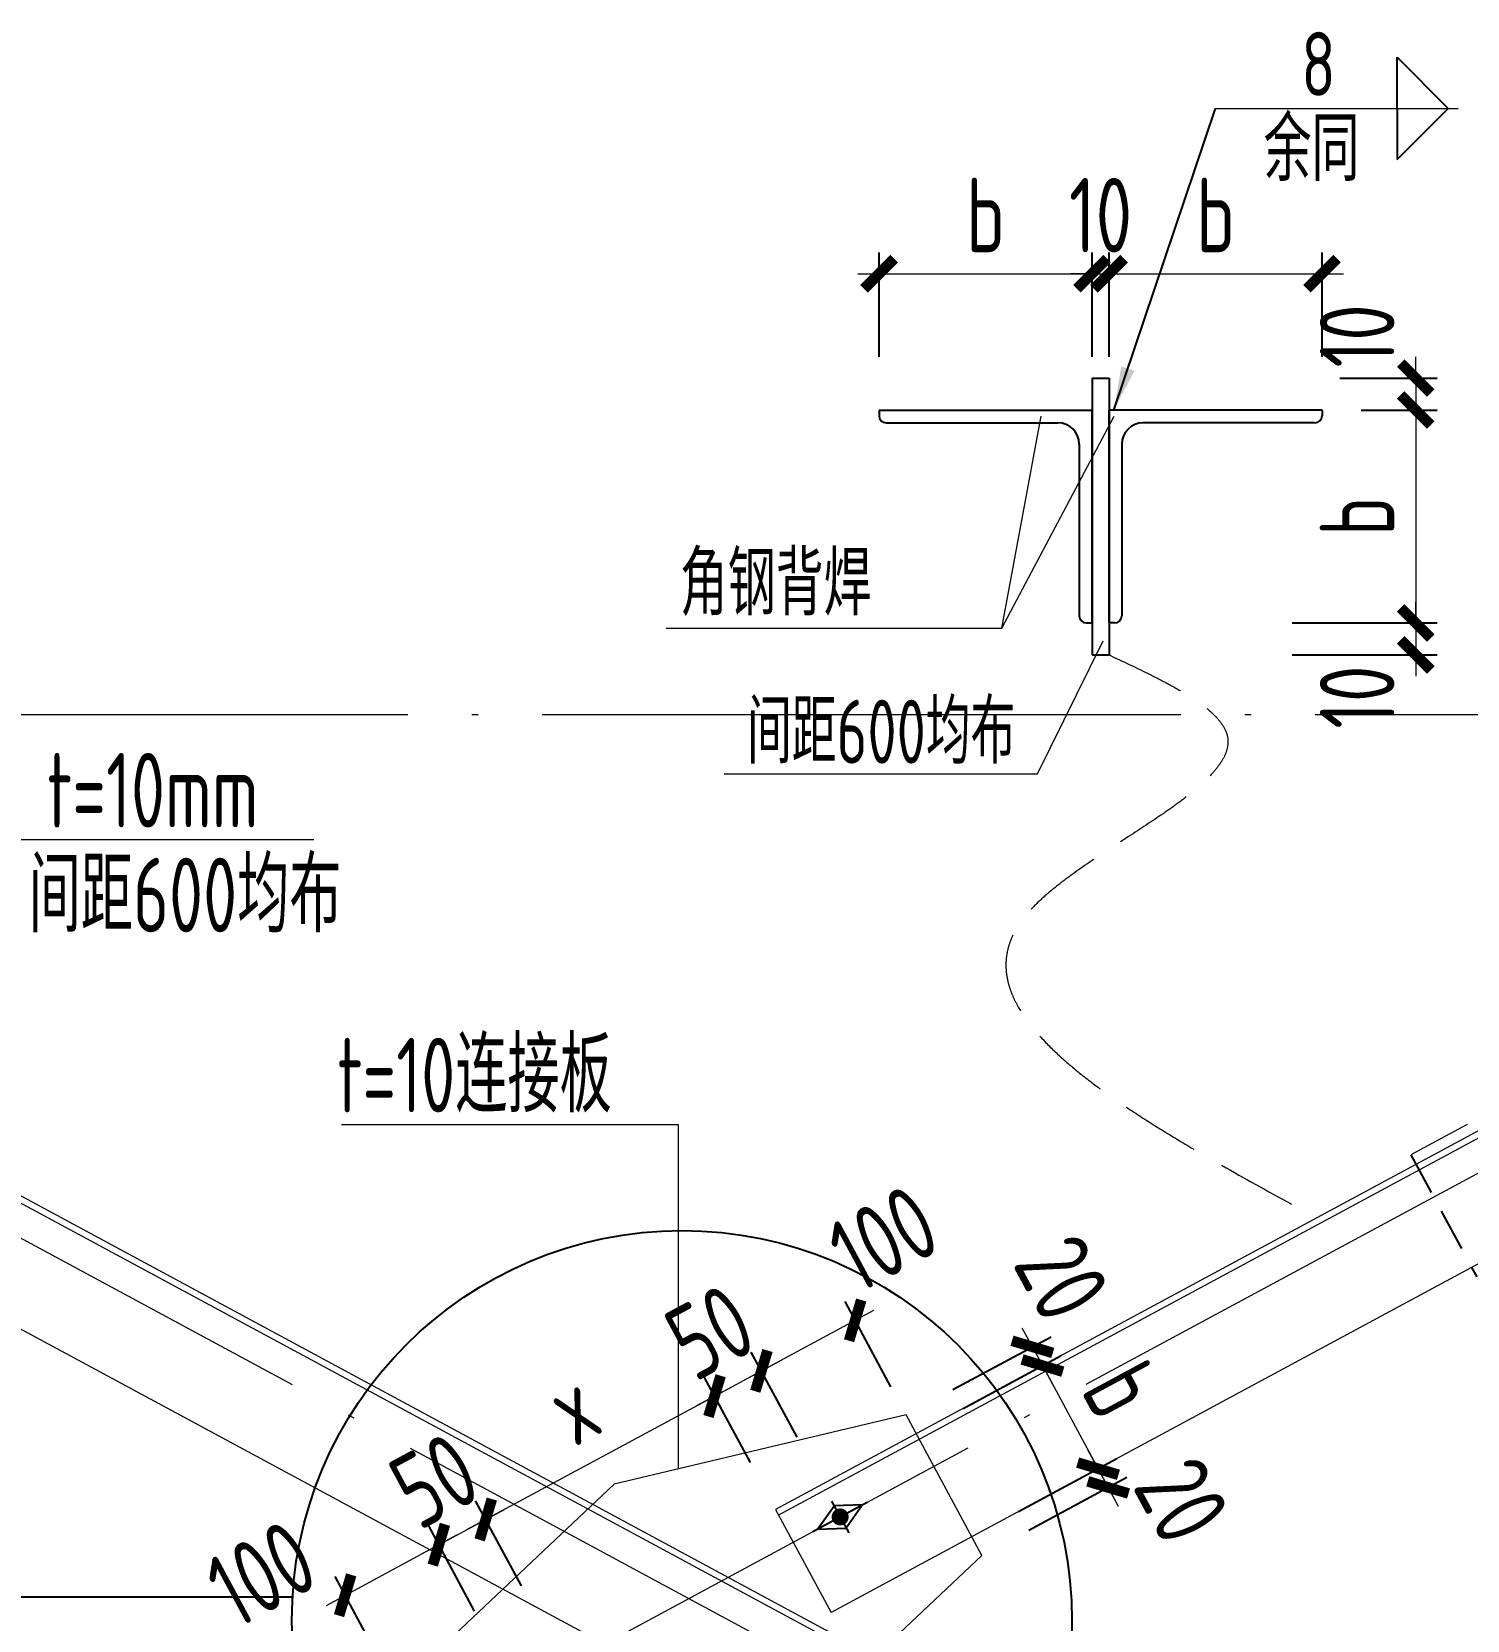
# Model space of a CAD drawing. Extents: x -2746917 to -971774, y -3334247 to -3250358.
# Drawn here: x -1624133 to -1617392, y -3306463 to -3299005 of the extents above; entities that cross this region are included whole.
import ezdxf

# ---------------------------------------------------------------- set-up
doc = ezdxf.new("R2010")
doc.units = 0
doc.header["$LTSCALE"] = 1000
doc.header["$MEASUREMENT"] = 0
doc.header["$PDMODE"] = 35
for name, pattern in [('DASH', [0.35, 0.25, -0.1]), ('DASHED', [0.75, 0.5, -0.25]), ('DOTE', [2.42, 2, -0.2, 0.02, -0.2])]:
    doc.linetypes.add(name, pattern=pattern)
doc.layers.get('0').update_dxf_attribs({"linetype": 'CONTINUOUS'})
doc.layers.get('Defpoints').update_dxf_attribs({"linetype": 'CONTINUOUS'})
for name, color, linetype in [('AXIS', 253, 'DOTE'), ('BOLT', 7, 'CONTINUOUS'), ('COLU', 7, 'CONTINUOUS'), ('DIM', 3, 'CONTINUOUS'), ('NUM', 7, 'CONTINUOUS'), ('Prof', 2, 'CONTINUOUS'), ('Profx', 2, 'DASHED'), ('TEXT', 7, 'CONTINUOUS'), ('THIN', 7, 'CONTINUOUS'), ('WELD', 7, 'CONTINUOUS')]:
    doc.layers.add(name, color=color, linetype=linetype)
doc.styles.add('TSSD_Dimension', font='tssdeng.shx', dxfattribs={"width": 0.75, "bigfont": 'Hztxt.shx'})
doc.styles.add('TSSD_Label', font='tssdeng.shx', dxfattribs={"width": 0.75, "bigfont": 'hztxt.shx'})
doc.styles.add('TSSD_Rein', font='Tssdeng.shx', dxfattribs={"width": 0.75, "bigfont": 'hztxt.shx'})
doc.dimstyles.new('TSSD_10_100', dxfattribs={"dimtxt": 350, "dimasz": 100, "dimexe": 100, "dimexo": 250, "dimgap": 100, "dimtad": 1, "dimdec": 0, "dimlfac": 0.1, "dimzin": 0, "dimdsep": 46, "dimtxsty": 'TSSD_Dimension', "dimblk": 'ARCHTICK', "dimcen": 0, "dimdle": 100, "dimclrt": 7, "dimadec": 0, "dimazin": 0, "dimtfac": 1, "dimtdec": 0, "dimtix": 1, "dimtmove": 2, "dimatfit": 3, "dimldrblk": 'ARCHTICK', "dimfxl": 1, "dimtolj": 1, "dimtzin": 0, "dimlwd": 5, "dimarcsym": 0})
doc.dimstyles.new('TSSD_20_100', dxfattribs={"dimtxt": 350, "dimasz": 100, "dimexe": 100, "dimexo": 250, "dimgap": 100, "dimtad": 1, "dimdec": 0, "dimlfac": 0.2, "dimzin": 0, "dimdsep": 46, "dimtxsty": 'TSSD_Dimension', "dimblk": 'ARCHTICK', "dimcen": 0, "dimdle": 100, "dimclrt": 7, "dimadec": 0, "dimazin": 0, "dimtfac": 1, "dimtdec": 0, "dimtix": 1, "dimtmove": 2, "dimatfit": 3, "dimfxl": 1, "dimtolj": 1, "dimtzin": 0, "dimlwd": 5, "dimarcsym": 0})
doc.dimstyles.new('TSSD_LEADER_STYLE_200.0', dxfattribs={"dimtxt": 700, "dimasz": 200, "dimexe": 200, "dimexo": 500, "dimgap": 0.09, "dimtad": 0, "dimtih": 1, "dimtoh": 1, "dimdec": 4, "dimzin": 0, "dimdsep": 46, "dimtxsty": 'Standard', "dimcen": 0.09, "dimdle": 200, "dimclrt": 7, "dimadec": 0, "dimazin": 0, "dimtfac": 1, "dimtdec": 4, "dimtofl": 0, "dimtmove": 0, "dimatfit": 3, "dimfxl": 1, "dimtolj": 1, "dimtzin": 0, "dimarcsym": 0})

# ---------------------------------------------------------------- blocks, each defined once
blk = doc.blocks.new('A$C7C2454F9')
at = {"layer": 'BOLT'}
for p, q in [((217.3, 40.7), (7.8, -159.7)), ((53.8, 1.9), (171.3, -120.9)), ((199.3, 23.4), (71.1, -16.1)), ((199.3, 23.4), (154, -102.9)), ((25.8, -142.4), (71.1, -16.1)), ((25.8, -142.4), (154, -102.9))]:
    blk.add_line(p, q, dxfattribs=at)
at = {"layer": 'BOLT', "const_width": 40}
blk.add_lwpolyline([(127, -45.7, 1), (98.1, -73.3, 1), (127, -45.7)], format="xyb", dxfattribs=at)
blk = doc.blocks.new('_ArchTick')
at = {"color": 0, "const_width": 0.5}
blk.add_lwpolyline([(-0.707, -0.707), (0.707, 0.707)], dxfattribs=at)
blk = doc.blocks.new('*D3068')
at = {"layer": 'Defpoints', "color": 0, "ltscale": 1.5}
for p in [(-1622221.1, -3306108.5), (-1621934.5, -3306640.4), (-1622374.6, -3306877.6)]:
    blk.add_point(p, dxfattribs=at)
at = {"layer": 'DIM', "color": 0, "lineweight": -2, "ltscale": 1.5}
for p, q in [((-1622053.1, -3306420.3), (-1622268.6, -3306020.5)), ((-1622493.2, -3306657.5), (-1622708.7, -3306257.7))]:
    blk.add_line(p, q, dxfattribs=at)
at = {"layer": 'DIM', "color": 0, "lineweight": 5, "ltscale": 1.5}
blk.add_line((-1622749.3, -3306393.2), (-1622133.1, -3306061.1), dxfattribs=at)
at = {"layer": 'DIM', "color": 0, "lineweight": 5, "ltscale": 1.5, "xscale": 100, "yscale": 100, "zscale": 100}
for p, rotation in [((-1622221.1, -3306108.5), 28.3229376385474), ((-1622661.3, -3306345.7), 208.3229376385474)]:
    blk.add_blockref('_ArchTick', p, dxfattribs=dict(at, rotation=rotation))
at = {"layer": 'DIM', "color": 7, "lineweight": 5, "ltscale": 1.5, "insert": (-1623055, -3306245.5), "char_height": 350, "attachment_point": 5, "rotation": 28.32294, "style": 'TSSD_Dimension'}
blk.add_mtext('\\A1;100', dxfattribs=at)
blk = doc.blocks.new('*D3069')
at = {"layer": 'Defpoints', "color": 0, "ltscale": 1.5}
for p in [(-1622001, -3305989.9), (-1621714.4, -3306521.7), (-1621934.5, -3306640.4)]:
    blk.add_point(p, dxfattribs=at)
at = {"layer": 'DIM', "color": 0, "lineweight": -2, "ltscale": 1.5}
for p, q in [((-1621833, -3306301.7), (-1622048.5, -3305901.9)), ((-1622053.1, -3306420.3), (-1622268.6, -3306020.5))]:
    blk.add_line(p, q, dxfattribs=at)
at = {"layer": 'DIM', "color": 0, "lineweight": 5, "ltscale": 1.5}
for p, q in [((-1622001, -3305989.9), (-1621913, -3305942.5)), ((-1622221.1, -3306108.5), (-1622001, -3305989.9)), ((-1622221.1, -3306108.5), (-1622309.1, -3306155.9))]:
    blk.add_line(p, q, dxfattribs=at)
at = {"layer": 'DIM', "color": 0, "lineweight": 5, "ltscale": 1.5, "xscale": 100, "yscale": 100, "zscale": 100}
for p, rotation in [((-1622001, -3305989.9), 208.322937635623), ((-1622221.1, -3306108.5), 28.32293763562307)]:
    blk.add_blockref('_ArchTick', p, dxfattribs=dict(at, rotation=rotation))
at = {"layer": 'DIM', "color": 7, "lineweight": 5, "ltscale": 1.5, "insert": (-1622241.6, -3305807.1), "char_height": 350, "attachment_point": 5, "rotation": 28.32294, "style": 'TSSD_Dimension'}
blk.add_mtext('\\A1;50', dxfattribs=at)
blk = doc.blocks.new('*D3070')
at = {"layer": 'Defpoints', "color": 0, "ltscale": 1.5}
for p in [(-1620926.7, -3305410.8), (-1620640, -3305942.7), (-1621714.4, -3306521.7)]:
    blk.add_point(p, dxfattribs=at)
at = {"layer": 'DIM', "color": 0, "lineweight": 5, "ltscale": 1.5}
blk.add_line((-1622089.1, -3306037.3), (-1620838.6, -3305363.4), dxfattribs=at)
at = {"layer": 'DIM', "color": 0, "lineweight": -2, "ltscale": 1.5}
for p, q in [((-1620758.6, -3305722.6), (-1620974.1, -3305322.8)), ((-1621833, -3306301.7), (-1622048.5, -3305901.9))]:
    blk.add_line(p, q, dxfattribs=at)
at = {"layer": 'DIM', "color": 0, "lineweight": 5, "ltscale": 1.5, "xscale": 100, "yscale": 100, "zscale": 100}
for p, rotation in [((-1620926.7, -3305410.8), 28.32293763562307), ((-1622001, -3305989.9), 208.322937635623)]:
    blk.add_blockref('_ArchTick', p, dxfattribs=dict(at, rotation=rotation))
at = {"layer": 'DIM', "color": 7, "lineweight": 5, "ltscale": 1.5, "insert": (-1621594.3, -3305458.3), "char_height": 350, "attachment_point": 5, "rotation": 28.32294, "style": 'TSSD_Dimension'}
blk.add_mtext('\\A1;x', dxfattribs=at)
blk = doc.blocks.new('*D3071')
at = {"layer": 'Defpoints', "color": 0, "ltscale": 1.5}
for p in [(-1620706.6, -3305292.2), (-1620420, -3305824.1), (-1620640, -3305942.7)]:
    blk.add_point(p, dxfattribs=at)
at = {"layer": 'DIM', "color": 0, "lineweight": -2, "ltscale": 1.5}
for p, q in [((-1620538.6, -3305604), (-1620754, -3305204.2)), ((-1620758.6, -3305722.6), (-1620974.1, -3305322.8))]:
    blk.add_line(p, q, dxfattribs=at)
at = {"layer": 'DIM', "color": 0, "lineweight": 5, "ltscale": 1.5}
for p, q in [((-1620926.7, -3305410.8), (-1620706.6, -3305292.2)), ((-1620706.6, -3305292.2), (-1620618.6, -3305244.8)), ((-1620926.7, -3305410.8), (-1621014.7, -3305458.3))]:
    blk.add_line(p, q, dxfattribs=at)
at = {"layer": 'DIM', "color": 0, "lineweight": 5, "ltscale": 1.5, "xscale": 100, "yscale": 100, "zscale": 100}
for p, rotation in [((-1620706.6, -3305292.2), 208.322937635623), ((-1620926.7, -3305410.8), 28.32293763562307)]:
    blk.add_blockref('_ArchTick', p, dxfattribs=dict(at, rotation=rotation))
at = {"layer": 'DIM', "color": 7, "lineweight": 5, "ltscale": 1.5, "insert": (-1620947.1, -3305109.5), "char_height": 350, "attachment_point": 5, "rotation": 28.32294, "style": 'TSSD_Dimension'}
blk.add_mtext('\\A1;50', dxfattribs=at)
blk = doc.blocks.new('*D3072')
at = {"layer": 'Defpoints', "color": 0, "ltscale": 1.5}
for p in [(-1620266.5, -3305055), (-1619979.8, -3305586.9), (-1620420, -3305824.1)]:
    blk.add_point(p, dxfattribs=at)
at = {"layer": 'DIM', "color": 0, "lineweight": 5, "ltscale": 1.5}
blk.add_line((-1620794.6, -3305339.7), (-1620178.4, -3305007.6), dxfattribs=at)
at = {"layer": 'DIM', "color": 0, "lineweight": -2, "ltscale": 1.5}
for p, q in [((-1620098.4, -3305366.8), (-1620313.9, -3304967)), ((-1620538.6, -3305604), (-1620754, -3305204.2))]:
    blk.add_line(p, q, dxfattribs=at)
at = {"layer": 'DIM', "color": 0, "lineweight": 5, "ltscale": 1.5, "xscale": 100, "yscale": 100, "zscale": 100}
for p, rotation in [((-1620266.5, -3305055), 28.32293763562307), ((-1620706.6, -3305292.2), 208.322937635623)]:
    blk.add_blockref('_ArchTick', p, dxfattribs=dict(at, rotation=rotation))
at = {"layer": 'DIM', "color": 7, "lineweight": 5, "ltscale": 1.5, "insert": (-1620133.7, -3304671), "char_height": 350, "attachment_point": 5, "rotation": 28.32294, "style": 'TSSD_Dimension'}
blk.add_mtext('\\A1;100', dxfattribs=at)
blk = doc.blocks.new('*D3073')
at = {"layer": 'Defpoints', "color": 0, "ltscale": 1.5}
for p in [(-1619386.9, -3305267.3), (-1620027.3, -3305498.8), (-1619979.8, -3305586.9)]:
    blk.add_point(p, dxfattribs=at)
at = {"layer": 'DIM', "color": 0, "lineweight": -2, "ltscale": 1.5}
for p, q in [((-1619807.2, -3305380.2), (-1619346.3, -3305131.8)), ((-1619759.7, -3305468.3), (-1619298.8, -3305219.9))]:
    blk.add_line(p, q, dxfattribs=at)
at = {"layer": 'DIM', "color": 0, "lineweight": 5, "ltscale": 1.5}
for p, q in [((-1619434.3, -3305179.3), (-1619481.8, -3305091.2)), ((-1619434.3, -3305179.3), (-1619386.9, -3305267.3)), ((-1619386.9, -3305267.3), (-1619339.4, -3305355.3))]:
    blk.add_line(p, q, dxfattribs=at)
at = {"layer": 'DIM', "color": 0, "lineweight": 5, "ltscale": 1.5, "xscale": 100, "yscale": 100, "zscale": 100}
for p, rotation in [((-1619434.3, -3305179.3), 298.322937638262), ((-1619386.9, -3305267.3), 118.3229376382619)]:
    blk.add_blockref('_ArchTick', p, dxfattribs=dict(at, rotation=rotation))
at = {"layer": 'DIM', "color": 7, "lineweight": 5, "ltscale": 1.5, "insert": (-1619295.8, -3304856.6), "char_height": 350, "attachment_point": 5, "rotation": 298.32294, "style": 'TSSD_Dimension'}
blk.add_mtext('\\A1;20', dxfattribs=at)
blk = doc.blocks.new('*D3074')
at = {"layer": 'Defpoints', "color": 0, "ltscale": 1.5}
for p in [(-1619979.8, -3305586.9), (-1619125.9, -3305751.5), (-1619718.9, -3306071)]:
    blk.add_point(p, dxfattribs=at)
at = {"layer": 'DIM', "color": 0, "lineweight": -2, "ltscale": 1.5}
for p, q in [((-1619759.7, -3305468.3), (-1619298.8, -3305219.9)), ((-1619498.8, -3305952.4), (-1619037.9, -3305704))]:
    blk.add_line(p, q, dxfattribs=at)
at = {"layer": 'DIM', "color": 0, "lineweight": 5, "ltscale": 1.5}
blk.add_line((-1619434.3, -3305179.3), (-1619078.5, -3305839.5), dxfattribs=at)
at = {"layer": 'DIM', "color": 0, "lineweight": 5, "ltscale": 1.5, "xscale": 100, "yscale": 100, "zscale": 100}
for p, rotation in [((-1619386.9, -3305267.3), 118.3229376539187), ((-1619125.9, -3305751.5), 298.3229376539187)]:
    blk.add_blockref('_ArchTick', p, dxfattribs=dict(at, rotation=rotation))
at = {"layer": 'DIM', "color": 7, "lineweight": 5, "ltscale": 1.5, "insert": (-1619014.3, -3305378.9), "char_height": 350, "attachment_point": 5, "rotation": 298.32294, "style": 'TSSD_Dimension'}
blk.add_mtext('\\A1;b', dxfattribs=at)
blk = doc.blocks.new('*D3075')
at = {"layer": 'Defpoints', "color": 0, "ltscale": 1.5}
for p in [(-1619078.5, -3305839.5), (-1619718.9, -3306071), (-1619671.4, -3306159.1)]:
    blk.add_point(p, dxfattribs=at)
at = {"layer": 'DIM', "color": 0, "lineweight": 5, "ltscale": 1.5}
for p, q in [((-1619125.9, -3305751.5), (-1619173.4, -3305663.4)), ((-1619125.9, -3305751.5), (-1619078.5, -3305839.5)), ((-1619078.5, -3305839.5), (-1619031, -3305927.5))]:
    blk.add_line(p, q, dxfattribs=at)
at = {"layer": 'DIM', "color": 0, "lineweight": -2, "ltscale": 1.5}
for p, q in [((-1619498.8, -3305952.4), (-1619037.9, -3305704)), ((-1619451.3, -3306040.4), (-1618990.5, -3305792))]:
    blk.add_line(p, q, dxfattribs=at)
at = {"layer": 'DIM', "color": 0, "lineweight": 5, "ltscale": 1.5, "xscale": 100, "yscale": 100, "zscale": 100}
for p, rotation in [((-1619125.9, -3305751.5), 298.3229376539187), ((-1619078.5, -3305839.5), 118.3229376539187)]:
    blk.add_blockref('_ArchTick', p, dxfattribs=dict(at, rotation=rotation))
at = {"layer": 'DIM', "color": 7, "lineweight": 5, "ltscale": 1.5, "insert": (-1618732.8, -3305901.2), "char_height": 350, "attachment_point": 5, "rotation": 298.32294, "style": 'TSSD_Dimension'}
blk.add_mtext('\\A1;20', dxfattribs=at)
blk = doc.blocks.new('*D3076')
at = {"layer": 'Defpoints', "color": 0}
for p in [(-1618240.2, -3300630.6), (-1618140.2, -3300780.6), (-1617634.2, -3300780.6)]:
    blk.add_point(p, dxfattribs=at)
at = {"layer": 'DIM', "color": 0, "lineweight": 5}
for p, q in [((-1617634.2, -3300630.6), (-1617634.2, -3300530.6)), ((-1617634.2, -3300630.6), (-1617634.2, -3300780.6)), ((-1617634.2, -3300780.6), (-1617634.2, -3300880.6))]:
    blk.add_line(p, q, dxfattribs=at)
at = {"layer": 'DIM', "color": 0, "lineweight": -2}
for p, q in [((-1617990.2, -3300630.6), (-1617534.2, -3300630.6)), ((-1617890.2, -3300780.6), (-1617534.2, -3300780.6))]:
    blk.add_line(p, q, dxfattribs=at)
at = {"layer": 'DIM', "color": 0, "lineweight": 5, "xscale": 100, "yscale": 100, "zscale": 100}
for p, rotation in [((-1617634.2, -3300630.6), 270), ((-1617634.2, -3300780.6), 90)]:
    blk.add_blockref('_ArchTick', p, dxfattribs=dict(at, rotation=rotation))
at = {"layer": 'DIM', "color": 7, "lineweight": 5, "insert": (-1617909.2, -3300432.5), "char_height": 350, "attachment_point": 5, "rotation": 90, "style": 'TSSD_Dimension'}
blk.add_mtext('\\A1;10', dxfattribs=at)
blk = doc.blocks.new('*D3077')
at = {"layer": 'Defpoints', "color": 0}
for p in [(-1618140.2, -3300780.6), (-1618465, -3301780.6), (-1617634.2, -3301780.6)]:
    blk.add_point(p, dxfattribs=at)
at = {"layer": 'DIM', "color": 0, "lineweight": 5}
blk.add_line((-1617634.2, -3300680.6), (-1617634.2, -3301880.6), dxfattribs=at)
at = {"layer": 'DIM', "color": 0, "lineweight": -2}
for p, q in [((-1617890.2, -3300780.6), (-1617534.2, -3300780.6)), ((-1618215, -3301780.6), (-1617534.2, -3301780.6))]:
    blk.add_line(p, q, dxfattribs=at)
at = {"layer": 'DIM', "color": 0, "lineweight": 5, "xscale": 100, "yscale": 100, "zscale": 100}
for p, rotation in [((-1617634.2, -3300780.6), 90), ((-1617634.2, -3301780.6), 270)]:
    blk.add_blockref('_ArchTick', p, dxfattribs=dict(at, rotation=rotation))
at = {"layer": 'DIM', "color": 7, "lineweight": 5, "insert": (-1617909.2, -3301280.6), "char_height": 350, "attachment_point": 5, "rotation": 90, "style": 'TSSD_Dimension'}
blk.add_mtext('\\A1;b', dxfattribs=at)
blk = doc.blocks.new('*D3078')
at = {"layer": 'Defpoints', "color": 0}
for p in [(-1618465, -3301780.6), (-1618465, -3301930.6), (-1617634.2, -3301930.6)]:
    blk.add_point(p, dxfattribs=at)
at = {"layer": 'DIM', "color": 0, "lineweight": 5}
for p, q in [((-1617634.2, -3301780.6), (-1617634.2, -3301680.6)), ((-1617634.2, -3301780.6), (-1617634.2, -3301930.6)), ((-1617634.2, -3301930.6), (-1617634.2, -3302030.6))]:
    blk.add_line(p, q, dxfattribs=at)
at = {"layer": 'DIM', "color": 0, "lineweight": -2}
for p, q in [((-1618215, -3301780.6), (-1617534.2, -3301780.6)), ((-1618215, -3301930.6), (-1617534.2, -3301930.6))]:
    blk.add_line(p, q, dxfattribs=at)
at = {"layer": 'DIM', "color": 0, "lineweight": 5, "xscale": 100, "yscale": 100, "zscale": 100}
for p, rotation in [((-1617634.2, -3301780.6), 270), ((-1617634.2, -3301930.6), 90)]:
    blk.add_blockref('_ArchTick', p, dxfattribs=dict(at, rotation=rotation))
at = {"layer": 'DIM', "color": 7, "lineweight": 5, "insert": (-1617909.2, -3302128.7), "char_height": 350, "attachment_point": 5, "rotation": 90, "style": 'TSSD_Dimension'}
blk.add_mtext('\\A1;10', dxfattribs=at)
blk = doc.blocks.new('*D3079')
at = {"layer": 'Defpoints', "color": 0}
for p in [(-1619154.1, -3300140.8), (-1620154.1, -3300780.6), (-1619154.1, -3300780.6)]:
    blk.add_point(p, dxfattribs=at)
at = {"layer": 'DIM', "color": 0, "lineweight": -2}
for p, q in [((-1620154.1, -3300530.6), (-1620154.1, -3300040.8)), ((-1619154.1, -3300530.6), (-1619154.1, -3300040.8))]:
    blk.add_line(p, q, dxfattribs=at)
at = {"layer": 'DIM', "color": 0, "lineweight": 5}
blk.add_line((-1620254.1, -3300140.8), (-1619054.1, -3300140.8), dxfattribs=at)
at = {"layer": 'DIM', "color": 0, "lineweight": 5, "xscale": 100, "yscale": 100, "zscale": 100, "rotation": 180}
blk.add_blockref('_ArchTick', (-1620154.1, -3300140.8), dxfattribs=at)
at = {"layer": 'DIM', "color": 0, "lineweight": 5, "xscale": 100, "yscale": 100, "zscale": 100}
blk.add_blockref('_ArchTick', (-1619154.1, -3300140.8), dxfattribs=at)
at = {"layer": 'DIM', "color": 7, "lineweight": 5, "insert": (-1619654.1, -3299865.8), "char_height": 350, "attachment_point": 5, "style": 'TSSD_Dimension'}
blk.add_mtext('\\A1;b', dxfattribs=at)
blk = doc.blocks.new('*D2968')
at = {"layer": 'Defpoints', "color": 0}
for p in [(-1619074.1, -3300140.8), (-1619154.1, -3300780.6), (-1619074.1, -3300780.6)]:
    blk.add_point(p, dxfattribs=at)
at = {"layer": 'DIM', "color": 0, "lineweight": -2}
for p, q in [((-1619154.1, -3300530.6), (-1619154.1, -3300040.8)), ((-1619074.1, -3300530.6), (-1619074.1, -3300040.8))]:
    blk.add_line(p, q, dxfattribs=at)
at = {"layer": 'DIM', "color": 0, "lineweight": 5}
for p, q in [((-1619154.1, -3300140.8), (-1619254.1, -3300140.8)), ((-1619154.1, -3300140.8), (-1619074.1, -3300140.8)), ((-1619074.1, -3300140.8), (-1618974.1, -3300140.8))]:
    blk.add_line(p, q, dxfattribs=at)
at = {"layer": 'DIM', "color": 0, "lineweight": 5, "xscale": 100, "yscale": 100, "zscale": 100}
blk.add_blockref('_ArchTick', (-1619154.1, -3300140.8), dxfattribs=at)
at = {"layer": 'DIM', "color": 0, "lineweight": 5, "xscale": 100, "yscale": 100, "zscale": 100, "rotation": 180}
blk.add_blockref('_ArchTick', (-1619074.1, -3300140.8), dxfattribs=at)
at = {"layer": 'DIM', "color": 7, "lineweight": 5, "insert": (-1619114.1, -3299865.8), "char_height": 350, "attachment_point": 5, "style": 'TSSD_Dimension'}
blk.add_mtext('\\A1;10', dxfattribs=at)
blk = doc.blocks.new('*D2969')
at = {"layer": 'Defpoints', "color": 0}
for p in [(-1618074.1, -3300140.8), (-1619074.1, -3300780.6), (-1618074.1, -3300780.6)]:
    blk.add_point(p, dxfattribs=at)
at = {"layer": 'DIM', "color": 0, "lineweight": -2}
for p, q in [((-1619074.1, -3300530.6), (-1619074.1, -3300040.8)), ((-1618074.1, -3300530.6), (-1618074.1, -3300040.8))]:
    blk.add_line(p, q, dxfattribs=at)
at = {"layer": 'DIM', "color": 0, "lineweight": 5}
blk.add_line((-1619174.1, -3300140.8), (-1617974.1, -3300140.8), dxfattribs=at)
at = {"layer": 'DIM', "color": 0, "lineweight": 5, "xscale": 100, "yscale": 100, "zscale": 100, "rotation": 180}
blk.add_blockref('_ArchTick', (-1619074.1, -3300140.8), dxfattribs=at)
at = {"layer": 'DIM', "color": 0, "lineweight": 5, "xscale": 100, "yscale": 100, "zscale": 100}
blk.add_blockref('_ArchTick', (-1618074.1, -3300140.8), dxfattribs=at)
at = {"layer": 'DIM', "color": 7, "lineweight": 5, "insert": (-1618574.1, -3299865.8), "char_height": 350, "attachment_point": 5, "style": 'TSSD_Dimension'}
blk.add_mtext('\\A1;b', dxfattribs=at)
blk = doc.blocks.new('_WELD004')
at = {"color": 0, "linetype": 'ByBlock'}
for p, q in [((0, 1), (1, 0)), ((0, 0), (0, 1))]:
    blk.add_line(p, q, dxfattribs=at)

msp = doc.modelspace()

# ---------------------------------------------------------------- linework, layer by layer
at = {"color": 4, "lineweight": 5, "ltscale": 1.5}
for p, q in [((-1628413.86, -3302225.4), (-1613498.02, -3310264.45)), ((-1628399.63, -3302198.99), (-1613483.78, -3310238.04)), ((-1613693.85, -3302198.99), (-1620640.02, -3305942.7)), ((-1613679.62, -3302225.4), (-1620625.79, -3305969.11)), ((-1628660.57, -3302683.15), (-1613744.73, -3310722.2)), ((-1613432.91, -3302683.15), (-1620379.08, -3306426.86)), ((-1617392.4, -3304135.56), (-1617656.49, -3304277.89)), ((-1620640.02, -3305942.7), (-1620379.08, -3306426.86))]:
    msp.add_line(p, q, dxfattribs=at)
msp.add_lwpolyline([(-1619671.42, -3306159.06), (-1620027.25, -3305498.84), (-1621397.58, -3305823.35), (-1622422.06, -3306789.55), (-1622066.23, -3307449.77), (-1620695.9, -3307125.26), (-1619671.42, -3306159.06)], dxfattribs=at)
at = {"layer": 'AXIS', "lineweight": 5, "ltscale": 1.5}
for p, q in [((-1628996.74, -3302210.71), (-1613096.74, -3302210.71)), ((-1613346.74, -3302210.71), (-1628746.74, -3310510.71)), ((-1628746.74, -3302210.71), (-1613346.74, -3310510.71))]:
    msp.add_line(p, q, dxfattribs=at)
at = {"layer": 'COLU', "lineweight": 5}
for p, q in [((-1619409.91, -3302489.32, 48), (-1619102.14, -3301864.96, 48)), ((-1622678.22, -3304134.75), (-1621098.01, -3304134.75)), ((-1621098.01, -3304134.75), (-1621098.01, -3305752.41))]:
    msp.add_line(p, q, dxfattribs=at)
at = {"layer": 'COLU', "linetype": 'DASH', "lineweight": 5, "ltscale": 1.5}
msp.add_spline([(-1619074.09, -3301930.58, 48), (-1618519.22, -3302309.86, 48), (-1619468.16, -3303156.83, 48), (-1618099.9, -3304573.67)], degree=3, dxfattribs=at)
at = {"layer": 'DIM', "color": 0, "ltscale": 1.5}
msp.add_circle((-1621080.06, -3306465.1), 1831.52, dxfattribs=at)
at = {"layer": 'Prof', "color": 4}
for p, q in [((-1619154.09, -3300630.58, 48), (-1619074.09, -3300630.58, 48)), ((-1619154.09, -3300630.58, 48), (-1619154.09, -3301930.58, 48)), ((-1619074.09, -3300630.58, 48), (-1619074.09, -3301930.58, 48)), ((-1619154.09, -3301930.58, 48), (-1619074.09, -3301930.58, 48))]:
    msp.add_line(p, q, dxfattribs=at)
at = {"layer": 'Prof'}
for p, q in [((-1620154.09, -3300780.58, 48), (-1619154.09, -3300780.58, 48)), ((-1620154.09, -3300780.58, 48), (-1620154.09, -3300807.25, 48)), ((-1619154.09, -3301780.58, 48), (-1619154.09, -3300780.58, 48)), ((-1618074.09, -3300780.58, 48), (-1619074.09, -3300780.58, 48)), ((-1619074.09, -3301780.58, 48), (-1619074.09, -3300780.58, 48)), ((-1618074.09, -3300780.58, 48), (-1618074.09, -3300807.25, 48)), ((-1620120.76, -3300840.58, 48), (-1619314.09, -3300840.58, 48)), ((-1618107.42, -3300840.58, 48), (-1618914.09, -3300840.58, 48)), ((-1619214.09, -3300940.58, 48), (-1619214.09, -3301747.25, 48)), ((-1619014.09, -3300940.58, 48), (-1619014.09, -3301747.25, 48)), ((-1619180.76, -3301780.58, 48), (-1619154.09, -3301780.58, 48)), ((-1619047.42, -3301780.58, 48), (-1619074.09, -3301780.58, 48))]:
    msp.add_line(p, q, dxfattribs=at)
for centre, radius, start, end in [((-1620120.76, -3300807.25, 48), 33.33, 180, 270), ((-1618107.42, -3300807.25, 48), 33.33, 270, 0), ((-1619314.09, -3300940.58, 48), 100, 0, 90), ((-1618914.09, -3300940.58, 48), 100, 90, 180), ((-1619180.76, -3301747.25, 48), 33.33, 180, 270), ((-1619047.42, -3301747.25, 48), 33.33, 270, 0)]:
    msp.add_arc(centre, radius, start, end, dxfattribs=at)
at = {"layer": 'Profx', "color": 4, "ltscale": 0.4}
msp.add_line((-1617656.49, -3304277.89), (-1617348.1, -3304850.08), dxfattribs=at)
at = {"layer": 'TEXT', "lineweight": 5}
for p, q in [((-1619577.61, -3301805.53, 48), (-1619392.68, -3300809.67, 48)), ((-1619577.61, -3301805.53, 48), (-1619050.59, -3300809.67, 48)), ((-1621154.58, -3301805.53, 48), (-1619577.61, -3301805.53, 48)), ((-1620881.15, -3302489.32, 48), (-1619409.91, -3302489.32, 48)), ((-1624280.18, -3302797.18, 48), (-1622808.93, -3302797.18, 48))]:
    msp.add_line(p, q, dxfattribs=at)
at = {"layer": 'THIN', "ltscale": 1.5}
msp.add_line((-1622908.28, -3306355.31), (-1625242.67, -3306355.31), dxfattribs=at)
at = {"layer": 'WELD', "lineweight": 5}
msp.add_line((-1618574.71, -3299364.42, 48), (-1617434.48, -3299364.42, 48), dxfattribs=at)

# ---------------------------------------------------------------- block references
at = {"layer": 'NUM', "ltscale": 1.5, "xscale": -1, "rotation": 72.0754833817954}
msp.add_blockref('A$C7C2454F9', (-1620358.88, -3305852.75), dxfattribs=at)
at = {"layer": 'WELD', "xscale": 240, "yscale": 240, "zscale": 240.0000000000001}
msp.add_blockref('_WELD004', (-1617721.22, -3299364.42, 48), dxfattribs=at)
at = {"layer": 'WELD', "xscale": -240, "yscale": 240, "zscale": 240.0000000000001, "rotation": 180}
msp.add_blockref('_WELD004', (-1617721.22, -3299364.42, 48), dxfattribs=at)

# ---------------------------------------------------------------- texts
at = {"layer": 'TEXT', "lineweight": 5}
for s, height, style, width, p in [('8', 300, 'TSSD_Label', 0.75, (-1618171.83, -3299305.64, 48)), ('余同', 300, 'TSSD_Label', 0.75, (-1618348.42, -3299704.83, 48)), ('角钢背焊', 300, 'TSSD_Rein', 0.75, (-1621089.43, -3301745.02, 48)), ('间距600均布', 300, 'TSSD_Rein', 0.7, (-1620774, -3302440.89, 48)), ('t=10mm', 350, 'TSSD_Rein', 0.7, (-1624061.57, -3302740.79, 48)), ('间距600均布', 350, 'TSSD_Rein', 0.7, (-1624147.71, -3303232.77, 48)), ('t=10连接板', 350, 'TSSD_Rein', 0.7, (-1622698.92, -3304078.36))]:
    msp.add_text(s, height=height, dxfattribs=dict(at, style=style, width=width)).set_placement(p)

# ---------------------------------------------------------------- dimensions: what is measured, and where the dimension line sits
at = {"layer": 'DIM', "lineweight": 5}
for base, p1, p2, text, picture, middle in [((-1619154.09, -3300140.77, 48), (-1620154.09, -3300780.58, 48), (-1619154.09, -3300780.58, 48), 'b', '*D3079', (-1619654.09, -3299865.77, 48)), ((-1619074.09, -3300140.77, 48), (-1619154.09, -3300780.58, 48), (-1619074.09, -3300780.58, 48), '10', '*D2968', (-1619114.09, -3299865.77, 48)), ((-1618074.09, -3300140.77, 48), (-1619074.09, -3300780.58, 48), (-1618074.09, -3300780.58, 48), 'b', '*D2969', (-1618574.09, -3299865.77, 48))]:
    dim = msp.add_linear_dim(base=base, p1=p1, p2=p2, text=text, dimstyle='TSSD_10_100', dxfattribs=at)
    dim.commit()
    dim.dimension.update_dxf_attribs({"geometry": picture, "text_midpoint": middle})
for base, p1, p2, picture, middle in [((-1617634.22, -3300780.58, 48), (-1618240.18, -3300630.58, 48), (-1618140.18, -3300780.58, 48), '*D3076', (-1617909.22, -3300432.47, 48)), ((-1617634.22, -3301930.58, 48), (-1618464.96, -3301780.58, 48), (-1618464.96, -3301930.58, 48), '*D3078', (-1617909.22, -3302128.69, 48))]:
    dim = msp.add_linear_dim(base=base, p1=p1, p2=p2, angle=90, text='10', dimstyle='TSSD_10_100', dxfattribs=at)
    dim.commit()
    dim.dimension.update_dxf_attribs({"geometry": picture, "text_midpoint": middle, "dimtype": 160})
dim = msp.add_linear_dim(base=(-1617634.22, -3301780.58, 48), p1=(-1618140.18, -3300780.58, 48), p2=(-1618464.96, -3301780.58, 48), angle=90, text='b', dimstyle='TSSD_10_100', dxfattribs=at)
dim.commit()
dim.dimension.update_dxf_attribs({"geometry": '*D3077', "text_midpoint": (-1617909.22, -3301280.58, 48)})
at = {"layer": 'DIM', "lineweight": 5, "ltscale": 1.5}
for base, p1, p2, angle, picture, middle, dimtype in [((-1620266.46, -3305055.02), (-1620419.95, -3305824.09), (-1619979.81, -3305586.87), 208.322938, '*D3072', (-1620133.66, -3304671.05), 160), ((-1619386.88, -3305267.31), (-1620027.25, -3305498.84), (-1619979.81, -3305586.87), 298.322938, '*D3073', (-1619295.81, -3304856.64), 161), ((-1619078.49, -3305839.49), (-1619718.87, -3306071.03), (-1619671.42, -3306159.06), 118.322938, '*D3075', (-1618732.84, -3305901.19), 160), ((-1622221.12, -3306108.51), (-1622374.61, -3306877.58), (-1621934.47, -3306640.36), 28.322938, '*D3068', (-1623055, -3306245.54), 161)]:
    dim = msp.add_linear_dim(base=base, p1=p1, p2=p2, angle=angle, dimstyle='TSSD_20_100', dxfattribs=at)
    dim.commit()
    dim.dimension.update_dxf_attribs({"geometry": picture, "text_midpoint": middle, "dimtype": dimtype})
for base, p1, p2, picture, middle in [((-1620706.6, -3305292.24), (-1620640.02, -3305942.7), (-1620419.95, -3305824.09), '*D3071', (-1620947.11, -3305109.46)), ((-1622001.05, -3305989.9), (-1621934.47, -3306640.36), (-1621714.4, -3306521.75), '*D3069', (-1622241.55, -3305807.12))]:
    dim = msp.add_linear_dim(base=base, p1=p1, p2=p2, angle=208.322938, dimstyle='TSSD_20_100', dxfattribs=at)
    dim.commit()
    dim.dimension.update_dxf_attribs({"geometry": picture, "text_midpoint": middle})
for base, p1, p2, angle, text, picture, middle in [((-1619125.94, -3305751.46), (-1619979.81, -3305586.87), (-1619718.87, -3306071.03), 118.322938, 'b', '*D3074', (-1619014.33, -3305378.91)), ((-1620926.67, -3305410.85), (-1621714.4, -3306521.75), (-1620640.02, -3305942.7), 208.322938, 'x', '*D3070', (-1621594.33, -3305458.29))]:
    dim = msp.add_linear_dim(base=base, p1=p1, p2=p2, angle=angle, text=text, dimstyle='TSSD_20_100', dxfattribs=at)
    dim.commit()
    dim.dimension.update_dxf_attribs({"geometry": picture, "text_midpoint": middle})

# ---------------------------------------------------------------- leaders
at = {"layer": 'WELD', "lineweight": 5}
msp.add_leader([(-1619049.82, -3300776.2, 48), (-1618574.71, -3299364.42, 48)], dimstyle='TSSD_LEADER_STYLE_200.0', dxfattribs=at)

doc.saveas('drawing.dxf')
